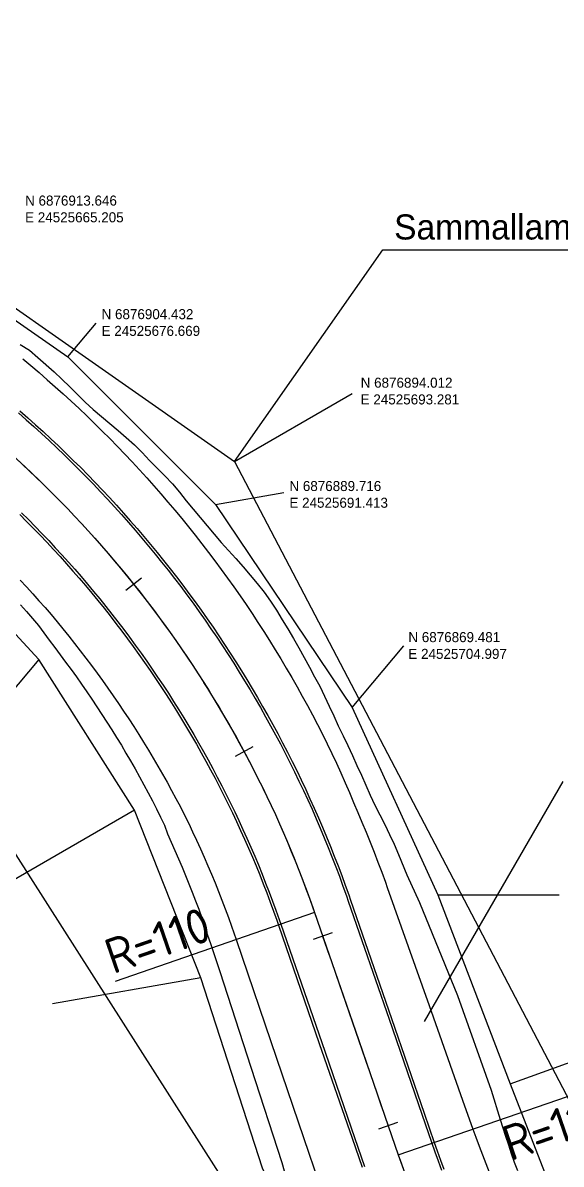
# Model space of a CAD drawing. Header units: metres. Extents: x 24525276 to 49051461, y 6876701 to 13753834.
# Drawn here: x 24525672.2 to 24525725.8, y 6876824 to 6876937.7 of the extents above; entities that cross this region are included whole.
import ezdxf
from ezdxf.enums import TextEntityAlignment as Align

# ---------------------------------------------------------------- set-up
doc = ezdxf.new("R2010")
doc.units = ezdxf.units.M
doc.linetypes.add('CENTER', pattern=[16, 10, -2, 2, -2])
for name, color, linetype in [('Area_borders', 5, 'Continuous'), ('Segment_borders', 4, 'Continuous'), ('T00103_line_22', 8, 'Continuous'), ('T00122_line_15', 8, 'Continuous'), ('T00122_line_23', 8, 'Continuous'), ('T00123_line_16', 8, 'Continuous'), ('T00123_line_26', 8, 'Continuous'), ('T00140_line_10', 8, 'Continuous'), ('T00141_line_17', 8, 'Continuous'), ('T00157_line_11', 8, 'Continuous'), ('T00157_line_9', 8, 'Continuous'), ('Text', 7, 'Continuous')]:
    doc.layers.add(name, color=color, linetype=linetype)
doc.styles.add('ISO35', font='iso3098.shx')

msp = doc.modelspace()

# ---------------------------------------------------------------- linework, layer by layer
at = {"color": 2}
for p, q in [((24525684.04, 6876882.39), (24525682.47, 6876881.15)), ((24525695.13, 6876865.57), (24525693.37, 6876864.62)), ((24525703.02, 6876847.04), (24525701.13, 6876846.39)), ((24525709.54, 6876828.14), (24525707.65, 6876827.48))]:
    msp.add_line(p, q, dxfattribs=at)
at = {"color": 7}
for p, q in [((24525701.26, 6876849.05), (24525681.41, 6876842.19)), ((24525709.6, 6876824.91), (24525729.45, 6876831.77))]:
    msp.add_line(p, q, dxfattribs=at)
at = {"color": 1, "linetype": 'CENTER', "flags": 128}
msp.add_lwpolyline([(24525276.87, 6876935.55), (24525506.27, 6876935.94, -0.035456), (24525521.82, 6876934.87), (24525612.64, 6876922.06, -0.28167), (24525701.26, 6876849.05), (24525709.6, 6876824.91, 0.113285), (24525735.66, 6876783.16), (24525794.78, 6876723.85)], format="xyb", dxfattribs=at)
at = {"color": 2}
for centre in [(24525701.26, 6876849.05), (24525709.6, 6876824.91)]:
    msp.add_circle(centre, 0, dxfattribs=at)
at = {"layer": 'Area_borders'}
msp.add_lwpolyline([(24525749.57, 6876786.53), (24525802.3, 6876729.94), (24525786.2, 6876713.89), (24525710.15, 6876794.22), (24525648.2, 6876891.38), (24525630.47, 6876899.73), (24525522.07, 6876916.15), (24525425.88, 6876926.17), (24525425.85, 6876945.98), (24525495.83, 6876954.72), (24525594.17, 6876939.51), (24525623.79, 6876932.47), (24525653.05, 6876922.2), (24525693.28, 6876894.01)], close=True, dxfattribs=at)
at = {"layer": 'Segment_borders'}
msp.add_lwpolyline([(24525663.83, 6876913.39), (24525676.67, 6876904.43), (24525691.41, 6876889.72), (24525705, 6876869.48), (24525713.55, 6876850.84), (24525720.75, 6876831.98), (24525727.67, 6876814.23), (24525735.77, 6876799.32), (24525748.84, 6876785.85), (24525800.94, 6876729.99), (24525786.28, 6876715.38), (24525733.38, 6876770.64), (24525718.61, 6876786.74), (24525705.4, 6876804.23), (24525696.08, 6876823.58), (24525689.92, 6876842.55), (24525683.33, 6876859.28), (24525673.79, 6876874.28), (24525661.71, 6876887.38), (24525651.8, 6876895.27)], close=True, dxfattribs=at)
at = {"layer": 'T00103_line_22'}
msp.add_polyline3d([(24525671.67, 6876894.18, 126.74), (24525672.4, 6876893.5, 126.74), (24525673.13, 6876892.82, 126.74), (24525673.85, 6876892.13, 126.73), (24525674.57, 6876891.43, 126.73), (24525675.27, 6876890.72, 126.73), (24525675.98, 6876890.01, 126.72), (24525676.67, 6876889.29, 126.72), (24525677.36, 6876888.57, 126.72), (24525678.04, 6876887.83, 126.71), (24525678.72, 6876887.1, 126.71), (24525679.39, 6876886.36, 126.7), (24525680.05, 6876885.61, 126.7), (24525680.7, 6876884.85, 126.7), (24525681.35, 6876884.09, 126.69), (24525681.99, 6876883.32, 126.69), (24525682.63, 6876882.55, 126.69), (24525683.26, 6876881.77, 126.68), (24525683.88, 6876880.99, 126.68), (24525684.49, 6876880.2, 126.68), (24525685.1, 6876879.4, 126.67), (24525685.69, 6876878.6, 126.67), (24525686.29, 6876877.79, 126.67), (24525686.87, 6876876.98, 126.66), (24525687.45, 6876876.16, 126.66), (24525688.02, 6876875.34, 126.66), (24525688.58, 6876874.51, 126.65), (24525689.13, 6876873.68, 126.65), (24525689.68, 6876872.84, 126.64), (24525690.22, 6876872, 126.64), (24525690.75, 6876871.16, 126.64), (24525691.27, 6876870.3, 126.63), (24525691.79, 6876869.45, 126.63), (24525692.3, 6876868.58, 126.63), (24525692.8, 6876867.72, 126.62), (24525693.29, 6876866.85, 126.62), (24525693.77, 6876865.97, 126.62), (24525694.25, 6876865.09, 126.61), (24525694.72, 6876864.21, 126.61), (24525695.18, 6876863.32, 126.61), (24525695.63, 6876862.43, 126.6), (24525696.07, 6876861.54, 126.6), (24525696.51, 6876860.63, 126.6), (24525696.94, 6876859.73, 126.59), (24525697.36, 6876858.82, 126.59), (24525697.77, 6876857.91, 126.58), (24525698.17, 6876857, 126.58), (24525698.57, 6876856.08, 126.58), (24525698.95, 6876855.16, 126.57), (24525699.33, 6876854.23, 126.57), (24525699.7, 6876853.3, 126.57), (24525700.06, 6876852.37, 126.56), (24525700.41, 6876851.43, 126.56), (24525700.75, 6876850.49, 126.56), (24525701.09, 6876849.55, 126.55), (24525701.26, 6876849.05, 126.55), (24525705.34, 6876837.26, 126.51), (24525708.6, 6876827.81, 126.47), (24525709.6, 6876824.91, 126.46), (24525709.91, 6876824.03, 126.46), (24525710.25, 6876823.09, 126.45)], dxfattribs=at)
at = {"layer": 'T00122_line_15'}
msp.add_polyline3d([(24525672.07, 6876888.9, 126.62), (24525672.76, 6876888.22, 126.62), (24525673.44, 6876887.53, 126.62), (24525674.11, 6876886.83, 126.61), (24525674.78, 6876886.13, 126.61), (24525675.44, 6876885.42, 126.61), (24525676.09, 6876884.71, 126.6), (24525676.74, 6876883.99, 126.6), (24525677.38, 6876883.27, 126.59), (24525678.01, 6876882.54, 126.59), (24525678.64, 6876881.8, 126.59), (24525679.26, 6876881.06, 126.58), (24525679.88, 6876880.31, 126.58), (24525680.48, 6876879.55, 126.58), (24525681.08, 6876878.8, 126.57), (24525681.68, 6876878.03, 126.57), (24525682.26, 6876877.26, 126.57), (24525682.84, 6876876.49, 126.56), (24525683.41, 6876875.71, 126.56), (24525683.98, 6876874.92, 126.56), (24525684.54, 6876874.13, 126.55), (24525685.09, 6876873.33, 126.55), (24525685.63, 6876872.53, 126.55), (24525686.17, 6876871.73, 126.54), (24525686.7, 6876870.92, 126.54), (24525687.22, 6876870.1, 126.53), (24525687.73, 6876869.28, 126.53), (24525688.24, 6876868.46, 126.53), (24525688.74, 6876867.63, 126.52), (24525689.23, 6876866.8, 126.52), (24525689.71, 6876865.96, 126.52), (24525690.19, 6876865.12, 126.51), (24525690.66, 6876864.27, 126.51), (24525691.12, 6876863.42, 126.51), (24525691.57, 6876862.56, 126.5), (24525692.02, 6876861.7, 126.5), (24525692.45, 6876860.84, 126.5), (24525692.89, 6876859.97, 126.5), (24525693.31, 6876859.1, 126.5), (24525693.72, 6876858.23, 126.5), (24525694.13, 6876857.35, 126.5), (24525694.52, 6876856.47, 126.5), (24525694.91, 6876855.58, 126.5), (24525695.3, 6876854.69, 126.5), (24525695.67, 6876853.8, 126.5), (24525696.04, 6876852.9, 126.5), (24525696.39, 6876852, 126.5), (24525696.74, 6876851.1, 126.5), (24525697.08, 6876850.2, 126.5), (24525697.42, 6876849.29, 126.5), (24525697.91, 6876847.89, 126.5), (24525701.98, 6876836.1, 126.5), (24525705.24, 6876826.65, 126.5), (24525706.25, 6876823.75, 126.5)], dxfattribs=at)
at = {"layer": 'T00122_line_23'}
msp.add_polyline3d([(24525671.76, 6876898.86, 126.86), (24525672.53, 6876898.18, 126.86), (24525673.3, 6876897.5, 126.85), (24525674.07, 6876896.8, 126.85), (24525674.82, 6876896.1, 126.85), (24525675.58, 6876895.39, 126.84), (24525676.32, 6876894.68, 126.84), (24525677.06, 6876893.95, 126.84), (24525677.79, 6876893.22, 126.83), (24525678.52, 6876892.49, 126.83), (24525679.23, 6876891.75, 126.83), (24525679.94, 6876891, 126.82), (24525680.65, 6876890.25, 126.82), (24525681.35, 6876889.49, 126.81), (24525682.04, 6876888.72, 126.81), (24525682.72, 6876887.94, 126.81), (24525683.4, 6876887.16, 126.8), (24525684.07, 6876886.38, 126.8), (24525684.73, 6876885.59, 126.8), (24525685.38, 6876884.79, 126.79), (24525686.03, 6876883.99, 126.79), (24525686.67, 6876883.17, 126.79), (24525687.3, 6876882.36, 126.78), (24525687.93, 6876881.54, 126.78), (24525688.55, 6876880.71, 126.78), (24525689.16, 6876879.88, 126.77), (24525689.76, 6876879.04, 126.77), (24525690.36, 6876878.2, 126.77), (24525690.94, 6876877.35, 126.76), (24525691.52, 6876876.5, 126.76), (24525692.1, 6876875.64, 126.75), (24525692.66, 6876874.77, 126.75), (24525693.22, 6876873.9, 126.75), (24525693.76, 6876873.03, 126.74), (24525694.3, 6876872.15, 126.74), (24525694.84, 6876871.26, 126.74), (24525695.36, 6876870.38, 126.73), (24525695.88, 6876869.48, 126.73), (24525696.39, 6876868.58, 126.73), (24525696.89, 6876867.68, 126.72), (24525697.38, 6876866.77, 126.72), (24525697.86, 6876865.86, 126.72), (24525698.34, 6876864.94, 126.71), (24525698.8, 6876864.02, 126.71), (24525699.26, 6876863.1, 126.7), (24525699.71, 6876862.17, 126.69), (24525700.15, 6876861.24, 126.69), (24525700.59, 6876860.3, 126.68), (24525701.01, 6876859.36, 126.67), (24525701.43, 6876858.41, 126.67), (24525701.83, 6876857.46, 126.66), (24525702.23, 6876856.51, 126.65), (24525702.62, 6876855.55, 126.64), (24525703, 6876854.6, 126.64), (24525703.38, 6876853.63, 126.63), (24525703.74, 6876852.67, 126.62), (24525704.09, 6876851.7, 126.62), (24525704.44, 6876850.73, 126.61), (24525704.62, 6876850.21, 126.61), (24525708.69, 6876838.42, 126.52), (24525711.95, 6876828.97, 126.45), (24525713.25, 6876825.22, 126.42), (24525713.58, 6876824.31, 126.41), (24525713.92, 6876823.4, 126.41)], dxfattribs=at)
at = {"layer": 'T00123_line_16'}
msp.add_polyline3d([(24525671.89, 6876888.72, 126.62), (24525672.58, 6876888.04, 126.61), (24525673.26, 6876887.35, 126.61), (24525673.93, 6876886.66, 126.61), (24525674.59, 6876885.96, 126.6), (24525675.25, 6876885.25, 126.6), (24525675.91, 6876884.54, 126.59), (24525676.55, 6876883.83, 126.59), (24525677.19, 6876883.1, 126.59), (24525677.82, 6876882.37, 126.58), (24525678.45, 6876881.64, 126.58), (24525679.07, 6876880.9, 126.58), (24525679.68, 6876880.15, 126.57), (24525680.29, 6876879.4, 126.57), (24525680.89, 6876878.64, 126.57), (24525681.48, 6876877.88, 126.56), (24525682.06, 6876877.11, 126.56), (24525682.64, 6876876.34, 126.56), (24525683.21, 6876875.56, 126.55), (24525683.77, 6876874.78, 126.55), (24525684.33, 6876873.99, 126.55), (24525684.88, 6876873.19, 126.54), (24525685.42, 6876872.39, 126.54), (24525685.96, 6876871.59, 126.53), (24525686.49, 6876870.78, 126.53), (24525687.01, 6876869.97, 126.53), (24525687.52, 6876869.15, 126.52), (24525688.02, 6876868.33, 126.52), (24525688.52, 6876867.5, 126.52), (24525689.01, 6876866.67, 126.51), (24525689.5, 6876865.83, 126.51), (24525689.97, 6876864.99, 126.51), (24525690.44, 6876864.15, 126.5), (24525690.9, 6876863.3, 126.5), (24525691.35, 6876862.45, 126.5), (24525691.8, 6876861.59, 126.49), (24525692.23, 6876860.73, 126.49), (24525692.66, 6876859.86, 126.49), (24525693.08, 6876859, 126.49), (24525693.49, 6876858.12, 126.49), (24525693.9, 6876857.25, 126.49), (24525694.3, 6876856.37, 126.49), (24525694.68, 6876855.48, 126.49), (24525695.07, 6876854.59, 126.49), (24525695.44, 6876853.7, 126.49), (24525695.8, 6876852.81, 126.49), (24525696.16, 6876851.91, 126.49), (24525696.51, 6876851.01, 126.49), (24525696.85, 6876850.11, 126.49), (24525697.18, 6876849.2, 126.49), (24525697.5, 6876848.29, 126.49), (24525697.67, 6876847.81, 126.49), (24525701.74, 6876836.02, 126.5), (24525705.01, 6876826.57, 126.5), (24525706.01, 6876823.67, 126.5)], dxfattribs=at)
at = {"layer": 'T00123_line_26'}
msp.add_polyline3d([(24525671.92, 6876899.05, 126.87), (24525672.7, 6876898.37, 126.86), (24525673.47, 6876897.68, 126.86), (24525674.24, 6876896.99, 126.86), (24525675, 6876896.28, 126.85), (24525675.75, 6876895.57, 126.85), (24525676.5, 6876894.86, 126.85), (24525677.23, 6876894.13, 126.84), (24525677.97, 6876893.4, 126.84), (24525678.69, 6876892.67, 126.84), (24525679.41, 6876891.92, 126.83), (24525680.13, 6876891.17, 126.83), (24525680.83, 6876890.42, 126.83), (24525681.53, 6876889.65, 126.82), (24525682.22, 6876888.88, 126.82), (24525682.91, 6876888.11, 126.82), (24525683.59, 6876887.33, 126.81), (24525684.26, 6876886.54, 126.81), (24525684.92, 6876885.75, 126.81), (24525685.58, 6876884.95, 126.8), (24525686.23, 6876884.14, 126.8), (24525686.87, 6876883.33, 126.79), (24525687.5, 6876882.51, 126.79), (24525688.13, 6876881.69, 126.79), (24525688.75, 6876880.86, 126.78), (24525689.36, 6876880.03, 126.78), (24525689.96, 6876879.19, 126.78), (24525690.56, 6876878.34, 126.77), (24525691.15, 6876877.49, 126.77), (24525691.73, 6876876.63, 126.77), (24525692.3, 6876875.77, 126.76), (24525692.87, 6876874.91, 126.76), (24525693.43, 6876874.04, 126.76), (24525693.98, 6876873.16, 126.75), (24525694.52, 6876872.28, 126.75), (24525695.05, 6876871.39, 126.75), (24525695.58, 6876870.5, 126.74), (24525696.09, 6876869.61, 126.74), (24525696.6, 6876868.7, 126.73), (24525697.11, 6876867.8, 126.73), (24525697.6, 6876866.89, 126.73), (24525698.08, 6876865.97, 126.72), (24525698.56, 6876865.06, 126.72), (24525699.03, 6876864.13, 126.72), (24525699.49, 6876863.21, 126.71), (24525699.94, 6876862.28, 126.7), (24525700.38, 6876861.34, 126.69), (24525700.81, 6876860.4, 126.69), (24525701.24, 6876859.46, 126.68), (24525701.66, 6876858.51, 126.67), (24525702.06, 6876857.56, 126.67), (24525702.46, 6876856.61, 126.66), (24525702.85, 6876855.65, 126.65), (24525703.23, 6876854.69, 126.64), (24525703.61, 6876853.72, 126.64), (24525703.97, 6876852.75, 126.63), (24525704.33, 6876851.78, 126.62), (24525704.68, 6876850.81, 126.61), (24525704.86, 6876850.29, 126.61), (24525708.93, 6876838.5, 126.52), (24525712.19, 6876829.05, 126.44), (24525713.19, 6876826.15, 126.42), (24525713.49, 6876825.3, 126.42), (24525713.82, 6876824.39, 126.41), (24525714.15, 6876823.49, 126.4)], dxfattribs=at)
at = {"layer": 'T00140_line_10'}
msp.add_polyline3d([(24525672.19, 6876904.26, 125.5), (24525673.01, 6876903.57, 125.5), (24525673.83, 6876902.88, 125.49), (24525674.64, 6876902.17, 125.49), (24525675.44, 6876901.46, 125.49), (24525676.23, 6876900.75, 125.49), (24525677.02, 6876900.02, 125.48), (24525677.81, 6876899.29, 125.48), (24525678.58, 6876898.55, 125.48), (24525679.35, 6876897.8, 125.48), (24525680.11, 6876897.05, 125.48), (24525680.87, 6876896.29, 125.48), (24525681.62, 6876895.52, 125.47), (24525682.36, 6876894.75, 125.47), (24525683.1, 6876893.97, 125.47), (24525683.82, 6876893.18, 125.47), (24525684.54, 6876892.39, 125.47), (24525685.26, 6876891.59, 125.47), (24525685.96, 6876890.78, 125.46), (24525686.66, 6876889.97, 125.46), (24525687.35, 6876889.15, 125.46), (24525688.04, 6876888.33, 125.46), (24525688.71, 6876887.5, 125.46), (24525689.38, 6876886.66, 125.45), (24525690.04, 6876885.81, 125.45), (24525690.69, 6876884.96, 125.45), (24525691.34, 6876884.11, 125.45), (24525691.97, 6876883.25, 125.45), (24525692.6, 6876882.38, 125.44), (24525693.22, 6876881.51, 125.44), (24525693.84, 6876880.63, 125.44), (24525694.44, 6876879.75, 125.44), (24525695.04, 6876878.86, 125.44), (24525695.63, 6876877.97, 125.44), (24525696.21, 6876877.07, 125.44), (24525696.78, 6876876.16, 125.43), (24525697.35, 6876875.25, 125.43), (24525697.9, 6876874.34, 125.43), (24525698.45, 6876873.42, 125.43), (24525698.99, 6876872.49, 125.42), (24525699.52, 6876871.56, 125.42), (24525700.04, 6876870.63, 125.42), (24525700.56, 6876869.69, 125.42), (24525701.06, 6876868.75, 125.42), (24525701.56, 6876867.8, 125.42), (24525702.05, 6876866.84, 125.42), (24525702.53, 6876865.89, 125.41), (24525702.99, 6876864.92, 125.41), (24525703.44, 6876863.95, 125.41), (24525703.88, 6876862.98, 125.41), (24525704.32, 6876862, 125.41), (24525704.74, 6876861.02, 125.4), (24525705.16, 6876860.03, 125.4), (24525705.56, 6876859.04, 125.4), (24525705.98, 6876858.06, 125.39), (24525706.39, 6876857.07, 125.38), (24525706.8, 6876856.08, 125.37), (24525707.19, 6876855.09, 125.36), (24525707.57, 6876854.09, 125.35), (24525707.95, 6876853.09, 125.34), (24525708.32, 6876852.08, 125.33), (24525708.5, 6876851.55, 125.33), (24525712.67, 6876839.8, 125.2), (24525716.01, 6876830.37, 125.1), (24525717.04, 6876827.48, 125.07), (24525717.33, 6876826.66, 125.06), (24525717.65, 6876825.79, 125.05), (24525717.98, 6876824.92, 125.04), (24525718.32, 6876824.06, 125.03), (24525718.66, 6876823.2, 125.02)], dxfattribs=at)
at = {"layer": 'T00141_line_17'}
msp.add_polyline3d([(24525671.95, 6876882.2, 125.1), (24525672.58, 6876881.52, 125.1), (24525673.2, 6876880.84, 125.09), (24525673.81, 6876880.14, 125.09), (24525674.42, 6876879.45, 125.09), (24525675.02, 6876878.75, 125.09), (24525675.62, 6876878.04, 125.08), (24525676.2, 6876877.32, 125.08), (24525676.79, 6876876.61, 125.08), (24525677.36, 6876875.88, 125.08), (24525677.93, 6876875.15, 125.07), (24525678.49, 6876874.42, 125.07), (24525679.05, 6876873.68, 125.07), (24525679.6, 6876872.93, 125.06), (24525680.14, 6876872.18, 125.06), (24525680.67, 6876871.43, 125.06), (24525681.2, 6876870.67, 125.06), (24525681.72, 6876869.91, 125.05), (24525682.24, 6876869.14, 125.05), (24525682.75, 6876868.37, 125.05), (24525683.25, 6876867.59, 125.05), (24525683.75, 6876866.81, 125.05), (24525684.24, 6876866.03, 125.04), (24525684.72, 6876865.24, 125.04), (24525685.2, 6876864.44, 125.04), (24525685.66, 6876863.64, 125.04), (24525686.12, 6876862.84, 125.04), (24525686.58, 6876862.04, 125.04), (24525687.02, 6876861.22, 125.04), (24525687.46, 6876860.41, 125.03), (24525687.9, 6876859.59, 125.03), (24525688.32, 6876858.77, 125.03), (24525688.73, 6876857.94, 125.03), (24525689.12, 6876857.1, 125.03), (24525689.52, 6876856.26, 125.03), (24525689.9, 6876855.42, 125.03), (24525690.28, 6876854.57, 125.02), (24525690.64, 6876853.72, 125.02), (24525691, 6876852.87, 125.02), (24525691.36, 6876852.02, 125.02), (24525691.7, 6876851.16, 125.02), (24525692.04, 6876850.3, 125.02), (24525692.37, 6876849.43, 125.02), (24525692.69, 6876848.56, 125.01), (24525693, 6876847.69, 125.01), (24525693.47, 6876846.36, 125.01), (24525697.48, 6876834.55, 124.99), (24525700.69, 6876825.08, 124.98), (24525701.68, 6876822.17, 124.97)], dxfattribs=at)
at = {"layer": 'T00157_line_11'}
msp.add_polyline3d([(24525671.95, 6876905.67, 125.97), (24525672.88, 6876905.1, 126.04), (24525673.7, 6876904.39, 126.03), (24525675.32, 6876902.96, 126.01), (24525676.1, 6876902.21, 125.99), (24525676.88, 6876901.46, 125.97), (24525677.65, 6876900.7, 125.95), (24525678.41, 6876899.94, 125.93), (24525679.2, 6876899.2, 125.93), (24525680.04, 6876898.51, 125.97), (24525680.87, 6876897.81, 126.01), (24525681.69, 6876897.11, 126.06), (24525682.51, 6876896.39, 126.1), (24525683.32, 6876895.67, 126.14), (24525684.08, 6876894.9, 126.15), (24525684.83, 6876894.12, 126.16), (24525685.59, 6876893.34, 126.17), (24525686.36, 6876892.57, 126.2), (24525687.11, 6876891.79, 126.23), (24525687.8, 6876890.95, 126.22), (24525688.47, 6876890.1, 126.19), (24525689.18, 6876889.27, 126.2), (24525689.87, 6876888.44, 126.21), (24525690.56, 6876887.6, 126.21), (24525691.26, 6876886.77, 126.23), (24525691.97, 6876885.95, 126.25), (24525692.7, 6876885.14, 126.31), (24525693.43, 6876884.33, 126.35), (24525694.15, 6876883.5, 126.4), (24525694.86, 6876882.67, 126.45), (24525695.56, 6876881.84, 126.49), (24525696.24, 6876880.98, 126.53), (24525696.88, 6876880.09, 126.55), (24525697.48, 6876879.19, 126.55), (24525698.05, 6876878.25, 126.53), (24525698.61, 6876877.32, 126.51), (24525699.16, 6876876.38, 126.5), (24525699.7, 6876875.43, 126.48), (24525700.23, 6876874.47, 126.46), (24525700.75, 6876873.52, 126.44), (24525701.25, 6876872.55, 126.42), (24525701.79, 6876871.61, 126.42), (24525702.26, 6876870.62, 126.39), (24525702.72, 6876869.63, 126.36), (24525703.18, 6876868.65, 126.33), (24525703.63, 6876867.66, 126.3), (24525704.11, 6876866.68, 126.3), (24525704.58, 6876865.7, 126.3), (24525705.04, 6876864.72, 126.3), (24525705.49, 6876863.73, 126.3), (24525705.93, 6876862.74, 126.3), (24525706.37, 6876861.75, 126.3), (24525706.79, 6876860.75, 126.3), (24525707.26, 6876859.76, 126.32), (24525707.76, 6876858.8, 126.35), (24525708.25, 6876857.82, 126.38), (24525708.74, 6876856.84, 126.41), (24525709.21, 6876855.86, 126.44), (24525709.63, 6876854.86, 126.45), (24525710.45, 6876852.83, 126.46), (24525711.72, 6876850.05, 126.56), (24525715.51, 6876840.78, 126.7), (24525718.85, 6876831.35, 126.6), (24525719.77, 6876828.42, 126.51), (24525720.3, 6876826.76, 126.46), (24525720.57, 6876825.9, 126.43), (24525720.86, 6876825.04, 126.39), (24525721.15, 6876824.18, 126.36), (24525721.48, 6876823.34, 126.34)], dxfattribs=at)
at = {"layer": 'T00157_line_9'}
msp.add_polyline3d([(24525671.96, 6876879.73, 125.92), (24525672.56, 6876879.05, 125.92), (24525673.16, 6876878.36, 125.92), (24525673.75, 6876877.67, 125.92), (24525674.28, 6876876.93, 125.95), (24525674.83, 6876876.21, 125.97), (24525675.39, 6876875.49, 125.97), (24525675.93, 6876874.76, 125.98), (24525676.47, 6876874.03, 125.99), (24525677.01, 6876873.3, 126), (24525677.54, 6876872.56, 126.01), (24525678.06, 6876871.82, 126.01), (24525678.58, 6876871.07, 126.02), (24525679.09, 6876870.32, 126.03), (24525679.59, 6876869.57, 126.03), (24525680.09, 6876868.81, 126.04), (24525681.07, 6876867.28, 126.05), (24525681.55, 6876866.51, 126.05), (24525682.02, 6876865.74, 126.06), (24525682.48, 6876864.96, 126.07), (24525682.94, 6876864.17, 126.08), (24525683.39, 6876863.39, 126.09), (24525683.83, 6876862.59, 126.1), (24525684.26, 6876861.8, 126.11), (24525684.69, 6876861, 126.12), (24525685.11, 6876860.2, 126.12), (24525685.52, 6876859.39, 126.13), (24525685.92, 6876858.58, 126.14), (24525686.31, 6876857.76, 126.15), (24525686.63, 6876856.91, 126.19), (24525686.99, 6876856.08, 126.21), (24525687.35, 6876855.25, 126.22), (24525687.72, 6876854.42, 126.22), (24525688.06, 6876853.59, 126.24), (24525688.41, 6876852.75, 126.24), (24525688.75, 6876851.92, 126.25), (24525689.08, 6876851.08, 126.25), (24525689.41, 6876850.23, 126.26), (24525689.72, 6876849.39, 126.26), (24525690.02, 6876848.54, 126.27), (24525690.31, 6876847.68, 126.28), (24525690.59, 6876846.82, 126.29), (24525690.89, 6876845.97, 126.29), (24525691.82, 6876843.17, 126.3), (24525694.91, 6876833.66, 126.35), (24525698, 6876824.15, 126.4), (24525698.82, 6876821.18, 126.49)], dxfattribs=at)
at = {"layer": 'Text'}
for p, q in [((24525676.67, 6876904.43), (24525679.5, 6876907.81)), ((24525693.28, 6876894.01), (24525705.02, 6876900.79)), ((24525691.41, 6876889.72), (24525698.21, 6876890.91)), ((24525705, 6876869.48), (24525710.17, 6876875.65)), ((24525673.79, 6876874.28), (24525669.41, 6876869.05)), ((24525712.22, 6876838.19), (24525726.03, 6876862.12)), ((24525683.33, 6876859.28), (24525669.81, 6876851.47)), ((24525713.55, 6876850.84), (24525725.63, 6876850.84)), ((24525689.92, 6876842.55), (24525675.15, 6876839.95)), ((24525720.75, 6876831.98), (24525732.38, 6876836.22))]:
    msp.add_line(p, q, dxfattribs=at)
msp.add_lwpolyline([(24525693.28, 6876894.01), (24525708.08, 6876915.12), (24525753.9, 6876915.12)], dxfattribs=at)

# ---------------------------------------------------------------- texts
at = {"color": 2, "style": 'ISO35'}
msp.add_text('R=110', height=3.5, rotation=19.0525, dxfattribs=at).set_placement((24525681.17, 6876842.9))
msp.add_text('R=110', height=3.5, rotation=19.0525, dxfattribs=at).set_placement((24525729.7, 6876831.06), align=Align.TOP_RIGHT)
at = {"layer": 'Text', "char_height": 1, "attachment_point": 1}
for s, insert, width in [('N 6876913.646\\PE 24525665.205 ', (24525672.43, 6876920.52), 13.1813), ('N 6876904.432\\PE 24525676.669 ', (24525680.05, 6876909.2), 14.0927), ('N 6876894.012\\PE 24525693.281 ', (24525705.86, 6876902.37), 13.6958), ('N 6876889.716\\PE 24525691.413', (24525698.76, 6876892.07), 12.9364), ('N 6876869.481\\PE 24525704.997 ', (24525710.61, 6876877.01), 13.3979)]:
    msp.add_mtext(s, dxfattribs=dict(at, insert=insert, width=width))
at = {"layer": 'Text', "insert": (24525709.19, 6876918.64), "char_height": 2.5, "attachment_point": 1}
msp.add_mtext_dynamic_manual_height_columns('Sammallammintie area', width=59.4854, gutter_width=12.5, heights=[0], dxfattribs=at)

doc.saveas('drawing.dxf')
